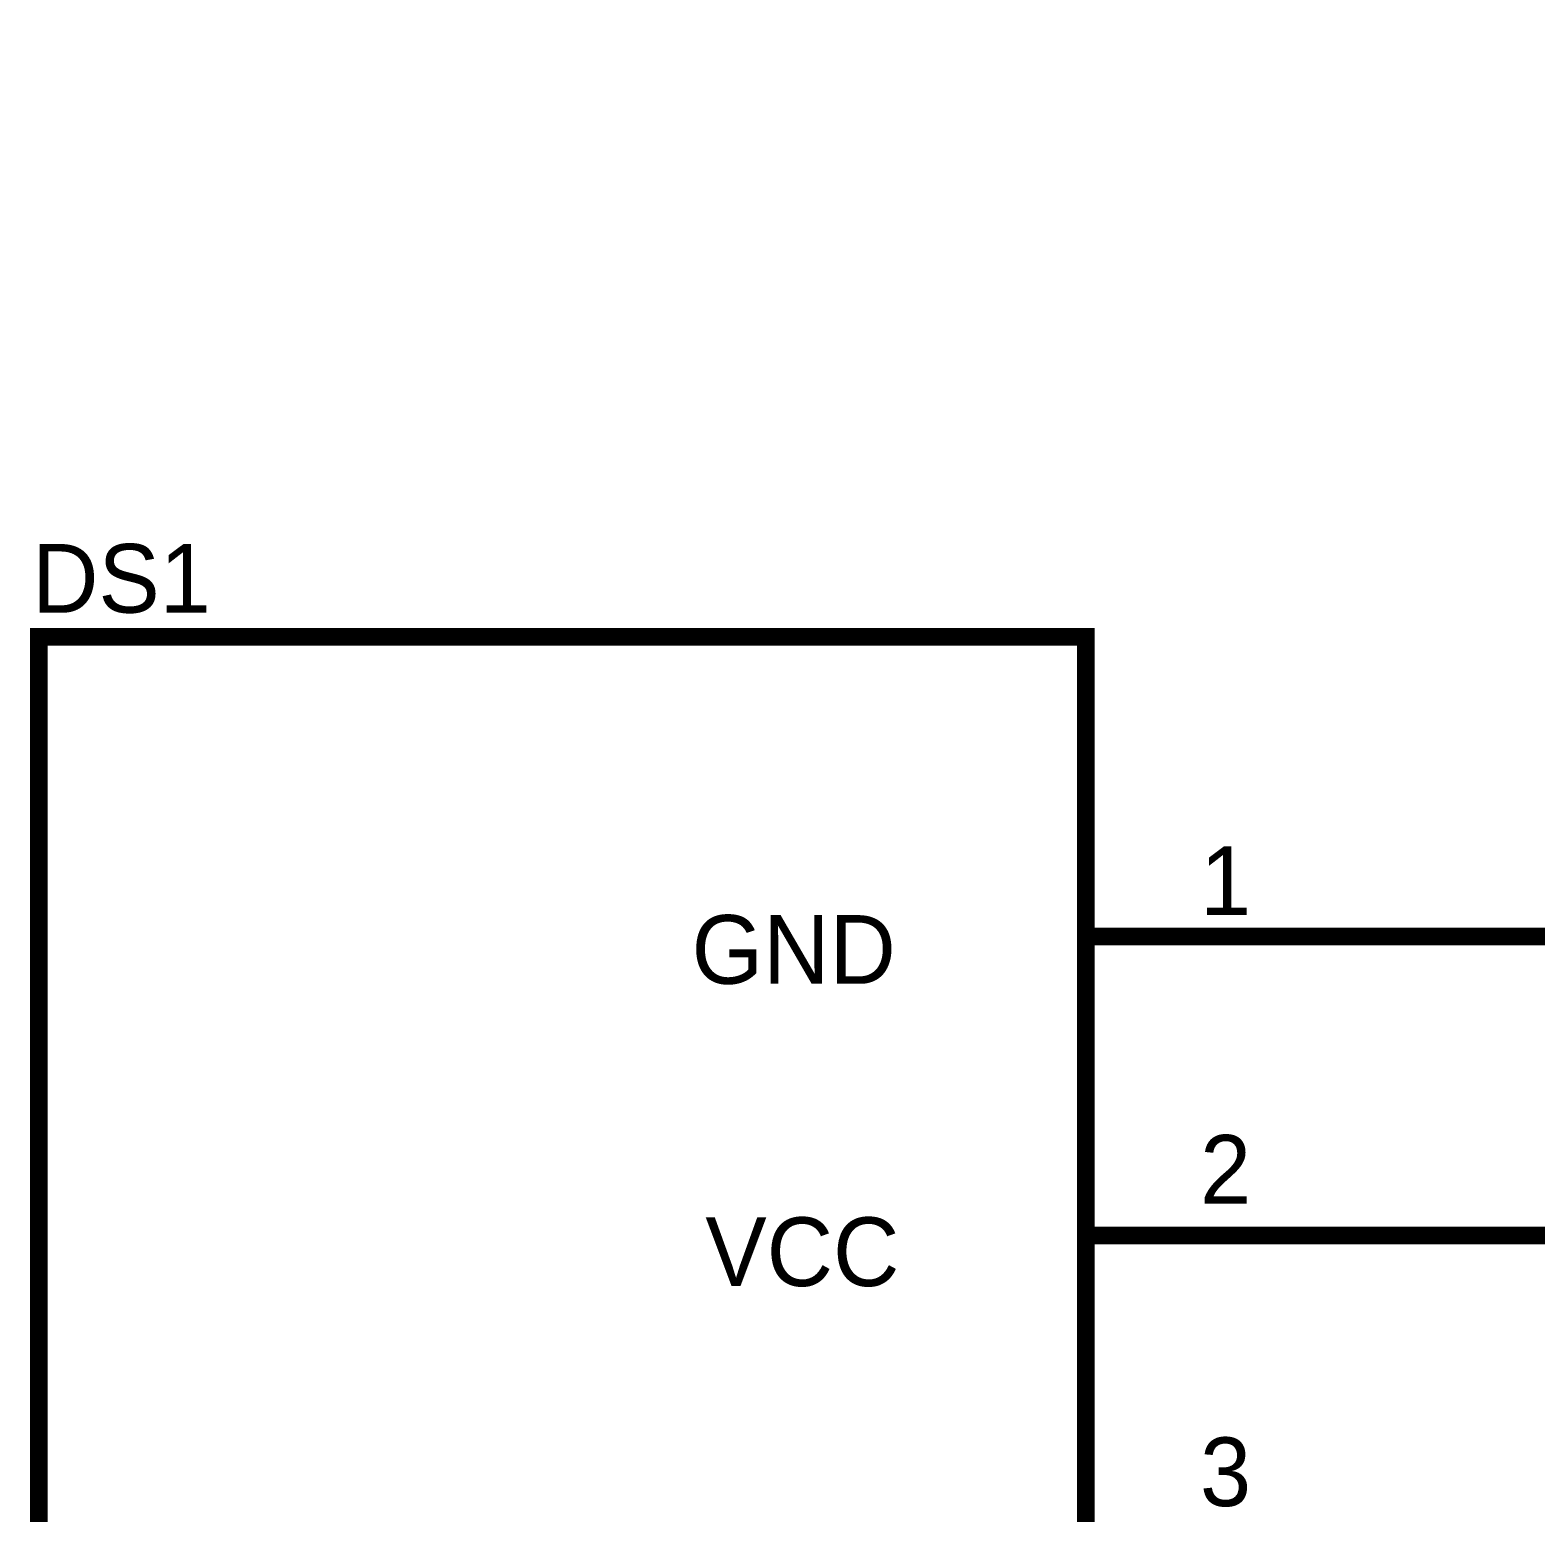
# Model space of a CAD drawing. Header units: inches. Extents: x 0 to 31.5, y 0 to 22.3.
# Drawn here: x 2.497 to 3.504, y 12.914 to 13.905 of the extents above; entities that cross this region are included whole.
import ezdxf

# ---------------------------------------------------------------- set-up
doc = ezdxf.new("R2010")
doc.units = ezdxf.units.IN
doc.header["$MEASUREMENT"] = 0
doc.layers.add('Sheet', color=255, linetype='Continuous')

msp = doc.modelspace()

# ---------------------------------------------------------------- linework, layer by layer
at = {"layer": 'Sheet'}
for points in [[(3.403, 13.2995, 0.0118, 0.0118, 0), (3.6028, 13.2995, 0.0118, 0.0118, 0), (3.6028, 13.8996, 0.0118, 0.0118, 0), (4.1029, 13.8996, 0.0118, 0.0118, 0), (4.1029, 13.5998, 0.0118, 0.0118, 0)], [(3.2032, 13.2995, 0.0118, 0.0118, 0), (3.403, 13.2995, 0.0118, 0.0118, 0)], [(3.403, 13.0996, 0.0118, 0.0118, 0), (4.4026, 13.0996, 0.0118, 0.0118, 0), (6.2025, 13.0996, 0.0118, 0.0118, 0), (6.2025, 13.2995, 0.0118, 0.0118, 0)], [(3.2032, 13.0996, 0.0118, 0.0118, 0), (3.403, 13.0996, 0.0118, 0.0118, 0)]]:
    msp.add_lwpolyline(points, format="xyseb", dxfattribs=at)
for points in [[(2.5033, 13.4999, 0.0118, 0.0118, 0), (3.2032, 13.4999, 0.0118, 0.0118, 0), (3.2032, 12.4995, 0.0118, 0.0118, 0), (2.5033, 12.4995, 0.0118, 0.0118, 0), (2.5033, 13.4999, 0.0118, 0.0118, 0)], [(2.5033, 13.4999, 0.0039, 0.0039, 0), (2.5033, 12.4995, 0.0039, 0.0039, 0), (3.2032, 12.4995, 0.0039, 0.0039, 0), (3.2032, 13.4999, 0.0039, 0.0039, 0), (2.5033, 13.4999, 0.0039, 0.0039, 0), (2.5033, 13.4999, 0.0039, 0.0039, 0)]]:
    msp.add_lwpolyline(points, format="xyseb", close=True, dxfattribs=at)

# ---------------------------------------------------------------- texts
for s, height, p in [('DS1', 0.04594, (2.4987, 13.516)), ('1', 0.0459, (3.2795, 13.3138)), ('GND', 0.04594, (2.9396, 13.2679)), ('2', 0.0459, (3.2795, 13.1209)), ('VCC', 0.04594, (2.9488, 13.0658)), ('3', 0.0459, (3.2795, 12.9187))]:
    msp.add_text(s, height=height, dxfattribs=at).set_placement(p)

doc.saveas('drawing.dxf')
